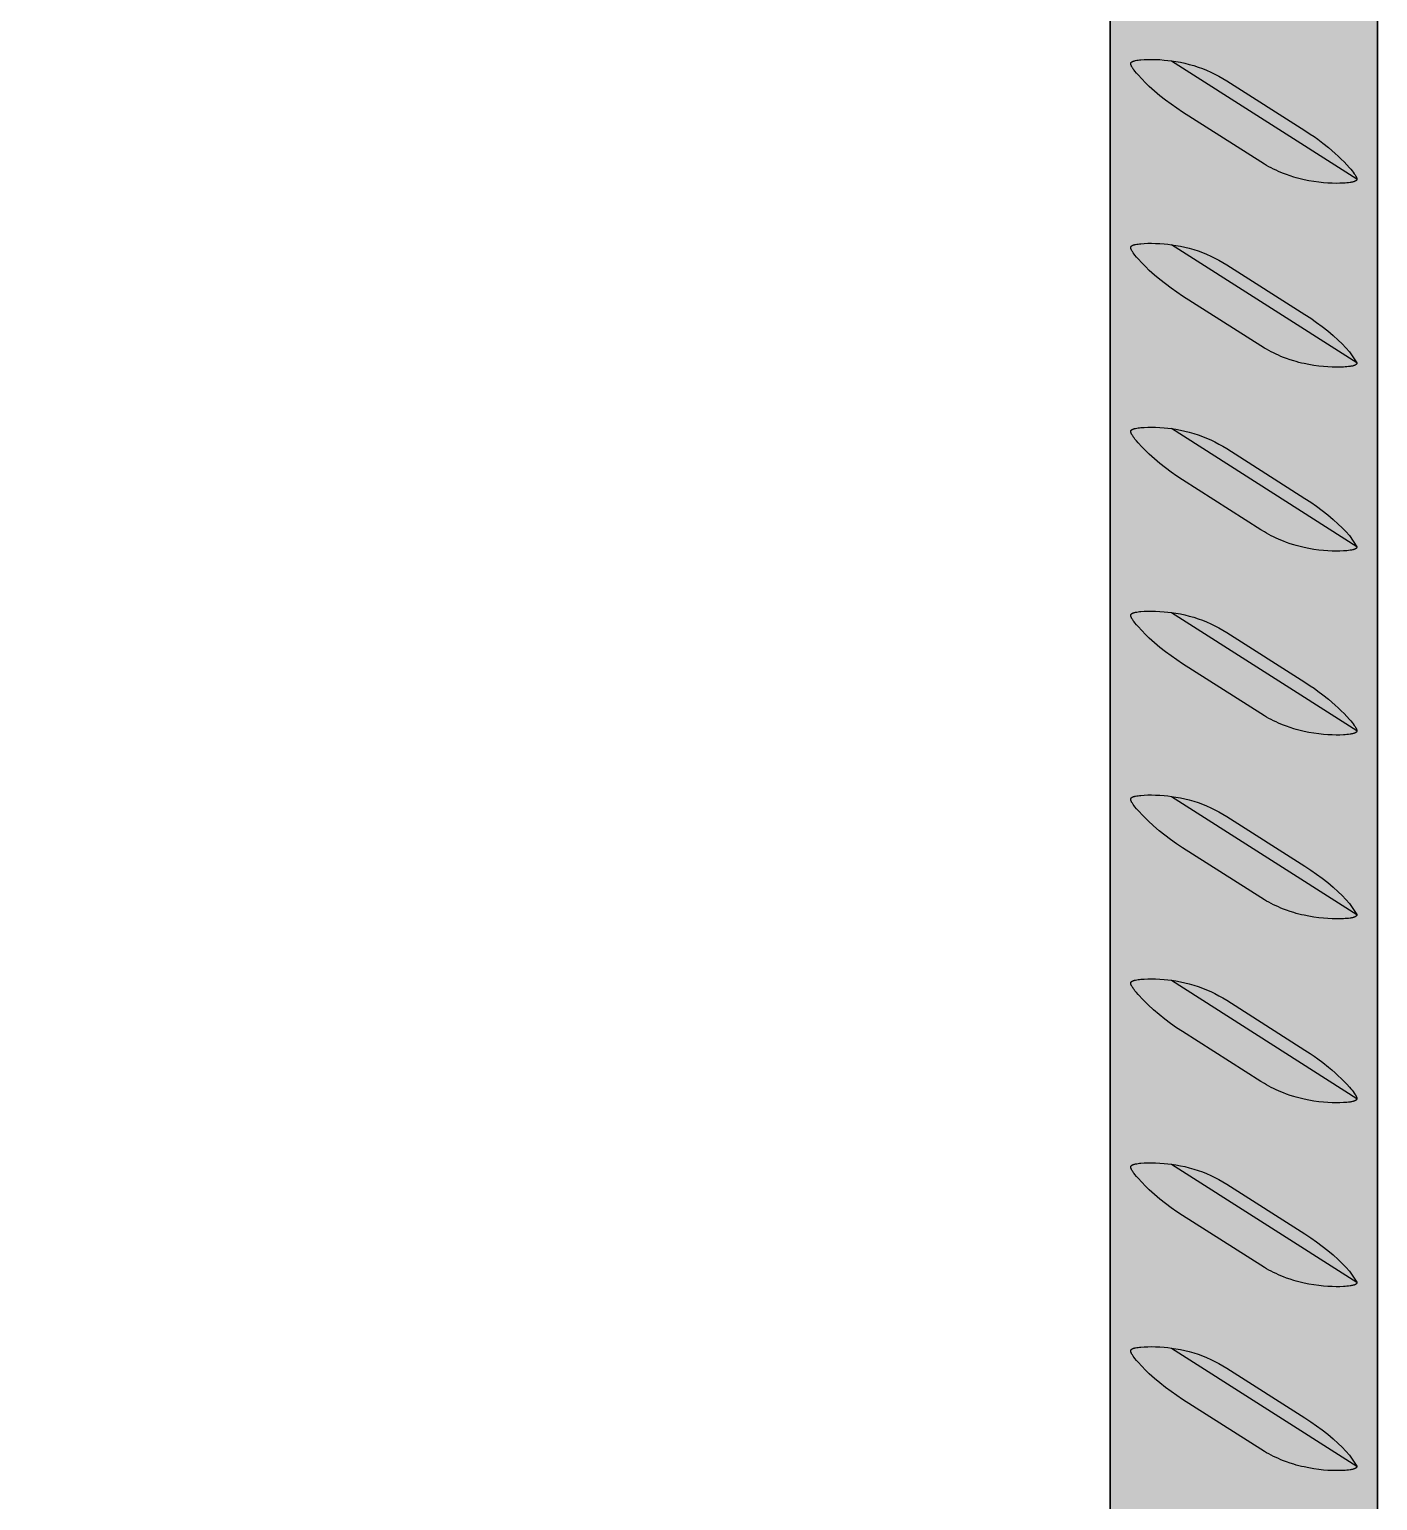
# Model space of a CAD drawing. Header units: millimetres. Extents: x -8 to 1608, y -703 to 404.
# Drawn here: x 1448.7 to 1529.3, y 93 to 181 of the extents above; entities that cross this region are included whole.
import ezdxf

# ---------------------------------------------------------------- set-up
doc = ezdxf.new("R2010")
doc.units = ezdxf.units.MM
doc.layers.add('Blocks', color=7, linetype='Continuous')
doc.layers.add('Blocks$Fill', color=7, linetype='Continuous', true_color=0xffffff)
doc.layers.add('Blocks$Inner', color=7, linetype='Continuous', lineweight=25, true_color=0x007f00)
doc.layers.add('Blocks$Outline', color=7, linetype='Continuous', lineweight=35, true_color=0xff3f3f)

# ---------------------------------------------------------------- blocks, each defined once
blk = doc.blocks.new('Rebar Coffee Table Side')
at = {"layer": 'Blocks$Fill'}
h = blk.add_hatch(color=256, dxfattribs=at)
h.paths.add_polyline_path([(94.85, 185.249), (95.1, 184.98), (108.803, 184.98), (550.85, 184.98), (550.85, 4), (550.851, 1.932), (550.855, 1.864), (550.861, 1.795), (550.869, 1.728), (550.879, 1.66), (550.892, 1.593), (550.907, 1.526), (550.924, 1.46), (550.944, 1.395), (550.966, 1.33), (550.99, 1.266), (551.016, 1.203), (551.044, 1.141), (551.074, 1.08), (551.107, 1.02), (551.141, 0.961), (551.178, 0.903), (551.216, 0.847), (551.257, 0.792), (551.299, 0.738), (551.343, 0.686), (551.389, 0.635), (551.436, 0.586), (551.485, 0.538), (551.536, 0.493), (551.588, 0.449), (551.642, 0.406), (551.697, 0.366), (551.753, 0.328), (551.811, 0.291), (551.87, 0.257), (551.93, 0.224), (551.991, 0.194), (552.053, 0.166), (552.116, 0.139), (552.18, 0.115), (552.245, 0.094), (552.311, 0.074), (552.377, 0.057), (552.443, 0.042), (552.51, 0.029), (552.578, 0.019), (552.646, 0.01), (552.714, 0.005), (552.782, 0.001), (552.85, 0), (564.919, 0.001), (564.987, 0.005), (565.055, 0.01), (565.123, 0.019), (565.19, 0.029), (565.257, 0.042), (565.324, 0.057), (565.39, 0.074), (565.455, 0.094), (565.52, 0.115), (565.584, 0.139), (565.647, 0.166), (565.709, 0.194), (565.77, 0.224), (565.83, 0.257), (565.889, 0.291), (565.947, 0.328), (566.004, 0.366), (566.059, 0.406), (566.112, 0.449), (566.165, 0.493), (566.215, 0.538), (566.264, 0.586), (566.312, 0.635), (566.358, 0.686), (566.402, 0.738), (566.444, 0.792), (566.484, 0.847), (566.523, 0.903), (566.559, 0.961), (566.594, 1.02), (566.626, 1.08), (566.656, 1.141), (566.685, 1.203), (566.711, 1.266), (566.735, 1.33), (566.757, 1.395), (566.776, 1.46), (566.793, 1.526), (566.808, 1.593), (566.821, 1.66), (566.832, 1.728), (566.84, 1.795), (566.846, 1.864), (566.849, 1.932), (566.85, 2), (566.85, 397), (559.345, 397), (550.851, 397), (550.85, 385.98), (429.135, 385.98), (428.886, 386), (546.85, 386), (547.85, 387), (547.85, 403), (546.85, 404), (98.85, 404), (97.85, 403), (97.85, 387), (98.85, 386), (216.815, 386), (216.565, 385.98), (95.1, 385.98), (94.851, 385.722), (94.85, 397), (91.783, 397), (87.794, 397), (86.355, 397), (78.85, 397), (78.85, 3), (78.851, 1.932), (78.855, 1.864), (78.861, 1.795), (78.869, 1.728), (78.879, 1.66), (78.892, 1.593), (78.907, 1.526), (78.924, 1.46), (78.944, 1.395), (78.966, 1.33), (78.99, 1.266), (79.016, 1.203), (79.044, 1.141), (79.074, 1.08), (79.107, 1.02), (79.141, 0.961), (79.178, 0.903), (79.216, 0.847), (79.257, 0.792), (79.299, 0.738), (79.343, 0.686), (79.389, 0.635), (79.436, 0.586), (79.485, 0.538), (79.536, 0.493), (79.588, 0.449), (79.642, 0.406), (79.697, 0.366), (79.753, 0.328), (79.811, 0.291), (79.87, 0.257), (79.93, 0.224), (79.991, 0.194), (80.053, 0.166), (80.116, 0.139), (80.18, 0.115), (80.245, 0.094), (80.311, 0.074), (80.377, 0.057), (80.443, 0.042), (80.51, 0.029), (80.578, 0.019), (80.646, 0.01), (80.714, 0.005), (80.782, 0.001), (80.85, 0), (92.919, 0.001), (92.987, 0.005), (93.055, 0.01), (93.123, 0.019), (93.19, 0.029), (93.257, 0.042), (93.324, 0.057), (93.39, 0.074), (93.455, 0.094), (93.52, 0.115), (93.584, 0.139), (93.647, 0.166), (93.709, 0.194), (93.77, 0.224), (93.83, 0.257), (93.889, 0.291), (93.947, 0.328), (94.004, 0.366), (94.059, 0.406), (94.112, 0.449), (94.165, 0.493), (94.215, 0.538), (94.264, 0.586), (94.312, 0.635), (94.358, 0.686), (94.402, 0.738), (94.444, 0.792), (94.484, 0.847), (94.523, 0.903), (94.559, 0.961), (94.594, 1.02), (94.626, 1.08), (94.656, 1.141), (94.685, 1.203), (94.711, 1.266), (94.735, 1.33), (94.757, 1.395), (94.776, 1.46), (94.793, 1.526), (94.808, 1.593), (94.821, 1.66), (94.832, 1.728), (94.84, 1.795), (94.846, 1.864), (94.849, 1.932), (94.85, 2)], flags=0)
h.paths.add_polyline_path([(322.147, 200.98), (95.1, 200.98), (94.851, 200.722), (94.85, 370.247), (95.1, 369.98), (108.803, 369.98), (550.85, 369.98), (550.85, 200.98), (404.73, 200.98), (323.635, 200.98)], flags=0)
at = {"layer": 'Blocks$Inner'}
for p, q in [((565.609, 161.094), (554.518, 168.159)), ((565.609, 150.094), (554.518, 157.159))]:
    blk.add_line(p, q, dxfattribs=at)
for points in [[(550.85, 184.98), (550.85, 4)], [(566.85, 4), (566.85, 397)], [(554.518, 179.159), (554.788, 179.119), (555.057, 179.07), (555.325, 179.012), (555.59, 178.946), (555.853, 178.87), (556.113, 178.786), (556.371, 178.693), (556.625, 178.592), (556.875, 178.482), (557.122, 178.364), (557.365, 178.238), (557.603, 178.103), (557.837, 177.961), (562.507, 174.986), (562.824, 174.779), (563.051, 174.623), (563.275, 174.463), (563.581, 174.233), (563.916, 173.966), (564.119, 173.794), (564.313, 173.624), (564.503, 173.451), (564.677, 173.284), (564.847, 173.114), (565.013, 172.939), (565.175, 172.76), (565.249, 172.674), (565.321, 172.587), (565.391, 172.497), (565.459, 172.406), (565.493, 172.357), (565.509, 172.333), (565.524, 172.309), (565.537, 172.288), (565.549, 172.267), (565.56, 172.245), (565.571, 172.223), (565.579, 172.206), (565.583, 172.197), (565.587, 172.188), (565.59, 172.18), (565.594, 172.171), (565.597, 172.162), (565.599, 172.152), (565.601, 172.145), (565.603, 172.138), (565.605, 172.131), (565.606, 172.123), (565.608, 172.116), (565.608, 172.112), (565.609, 172.109), (565.609, 172.105), (565.609, 172.101), (565.609, 172.098), (565.609, 172.094), (565.61, 172.09), (565.609, 172.086), (565.609, 172.082), (565.609, 172.078), (565.609, 172.074), (565.608, 172.07), (565.608, 172.067), (565.607, 172.063), (565.606, 172.059), (565.605, 172.056), (565.604, 172.052), (565.603, 172.048), (565.602, 172.045), (565.601, 172.041), (565.599, 172.038), (565.598, 172.035), (565.597, 172.033), (565.596, 172.031), (565.594, 172.028), (565.592, 172.024), (565.59, 172.021), (565.588, 172.018), (565.586, 172.015), (565.583, 172.012), (565.581, 172.009), (565.578, 172.006), (565.576, 172.003), (565.573, 172), (565.57, 171.997), (565.567, 171.995), (565.565, 171.992), (565.562, 171.99), (565.559, 171.987), (565.555, 171.984), (565.551, 171.981), (565.547, 171.978), (565.543, 171.975), (565.538, 171.972), (565.534, 171.97), (565.53, 171.967), (565.526, 171.965), (565.517, 171.96), (565.508, 171.955), (565.499, 171.951), (565.49, 171.947), (565.477, 171.942), (565.464, 171.937), (565.451, 171.932), (565.438, 171.928), (565.412, 171.92), (565.385, 171.913), (565.342, 171.902), (565.297, 171.893), (565.252, 171.885), (565.207, 171.878), (565.113, 171.865), (565.018, 171.855), (564.915, 171.846), (564.81, 171.84), (564.592, 171.831), (564.365, 171.829), (564.129, 171.834), (563.875, 171.846), (563.61, 171.866), (563.328, 171.896), (563.047, 171.935), (562.748, 171.986), (562.451, 172.047), (562.296, 172.083), (562.142, 172.122), (561.989, 172.164), (561.836, 172.209), (561.623, 172.276), (561.412, 172.35), (561.222, 172.421), (561.072, 172.482), (560.924, 172.545), (560.776, 172.612), (560.63, 172.682), (560.49, 172.752), (560.352, 172.825), (560.215, 172.901), (560.08, 172.98), (559.864, 173.113), (555.193, 176.088), (554.841, 176.318), (554.497, 176.558), (554.16, 176.81), (553.831, 177.071), (553.51, 177.342), (553.198, 177.624), (552.966, 177.846), (552.742, 178.076), (552.525, 178.314), (552.432, 178.422), (552.342, 178.533), (552.291, 178.6), (552.242, 178.668), (552.204, 178.722), (552.187, 178.749), (552.169, 178.777), (552.156, 178.8), (552.143, 178.823), (552.131, 178.847), (552.125, 178.859), (552.12, 178.871), (552.116, 178.88), (552.112, 178.889), (552.109, 178.898), (552.105, 178.908), (552.102, 178.917), (552.1, 178.926), (552.097, 178.936), (552.096, 178.941), (552.095, 178.946), (552.094, 178.953), (552.093, 178.96), (552.092, 178.964), (552.092, 178.968), (552.091, 178.972), (552.091, 178.975), (552.091, 178.979), (552.091, 178.983), (552.091, 178.987), (552.091, 178.99), (552.091, 178.994), (552.092, 178.998), (552.092, 179.002), (552.092, 179.005), (552.093, 179.009), (552.094, 179.012), (552.094, 179.015), (552.095, 179.018), (552.096, 179.021), (552.097, 179.025), (552.098, 179.028), (552.099, 179.031), (552.101, 179.034), (552.102, 179.037), (552.103, 179.04), (552.105, 179.043), (552.106, 179.046), (552.108, 179.049), (552.11, 179.052), (552.111, 179.054), (552.113, 179.057), (552.116, 179.06), (552.118, 179.063), (552.12, 179.066), (552.123, 179.069), (552.125, 179.072), (552.128, 179.074), (552.13, 179.077), (552.133, 179.08), (552.136, 179.082), (552.139, 179.084), (552.142, 179.087), (552.145, 179.089), (552.148, 179.091), (552.154, 179.096), (552.157, 179.099), (552.161, 179.101), (552.165, 179.104), (552.169, 179.106), (552.178, 179.111), (552.186, 179.115), (552.194, 179.119), (552.203, 179.123), (552.211, 179.127), (552.22, 179.131), (552.232, 179.135), (552.243, 179.14), (552.255, 179.144), (552.267, 179.148), (552.291, 179.155), (552.315, 179.161), (552.342, 179.168), (552.37, 179.174), (552.448, 179.189), (552.526, 179.201), (552.604, 179.211), (552.682, 179.219), (552.891, 179.235), (553.108, 179.243), (553.335, 179.245), (553.571, 179.24), (553.831, 179.228), (554.091, 179.208), (554.304, 179.186), (554.518, 179.159), (565.609, 172.094)], [(554.518, 146.159), (554.788, 146.119), (555.057, 146.07), (555.325, 146.012), (555.59, 145.946), (555.853, 145.87), (556.113, 145.786), (556.371, 145.693), (556.625, 145.592), (556.875, 145.482), (557.122, 145.364), (557.365, 145.238), (557.603, 145.103), (557.837, 144.961), (562.507, 141.986), (562.824, 141.779), (563.051, 141.623), (563.275, 141.463), (563.581, 141.233), (563.916, 140.966), (564.119, 140.794), (564.313, 140.624), (564.503, 140.451), (564.677, 140.284), (564.847, 140.114), (565.013, 139.939), (565.175, 139.76), (565.249, 139.674), (565.321, 139.587), (565.391, 139.497), (565.459, 139.406), (565.493, 139.357), (565.509, 139.333), (565.524, 139.309), (565.537, 139.288), (565.549, 139.267), (565.56, 139.245), (565.571, 139.223), (565.579, 139.206), (565.583, 139.197), (565.587, 139.188), (565.59, 139.18), (565.594, 139.171), (565.597, 139.162), (565.599, 139.152), (565.601, 139.145), (565.603, 139.138), (565.605, 139.131), (565.606, 139.123), (565.608, 139.116), (565.608, 139.112), (565.609, 139.109), (565.609, 139.105), (565.609, 139.101), (565.609, 139.098), (565.609, 139.094), (565.61, 139.09), (565.609, 139.086), (565.609, 139.082), (565.609, 139.078), (565.609, 139.074), (565.608, 139.07), (565.608, 139.067), (565.607, 139.063), (565.606, 139.059), (565.605, 139.056), (565.604, 139.052), (565.603, 139.048), (565.602, 139.045), (565.601, 139.041), (565.599, 139.038), (565.598, 139.035), (565.597, 139.033), (565.596, 139.031), (565.594, 139.028), (565.592, 139.024), (565.59, 139.021), (565.588, 139.018), (565.586, 139.015), (565.583, 139.012), (565.581, 139.009), (565.578, 139.006), (565.576, 139.003), (565.573, 139), (565.57, 138.997), (565.567, 138.995), (565.565, 138.992), (565.562, 138.99), (565.559, 138.987), (565.555, 138.984), (565.551, 138.981), (565.547, 138.978), (565.543, 138.975), (565.538, 138.972), (565.534, 138.97), (565.53, 138.967), (565.526, 138.965), (565.517, 138.96), (565.508, 138.955), (565.499, 138.951), (565.49, 138.947), (565.477, 138.942), (565.464, 138.937), (565.451, 138.932), (565.438, 138.928), (565.412, 138.92), (565.385, 138.913), (565.342, 138.902), (565.297, 138.893), (565.252, 138.885), (565.207, 138.878), (565.113, 138.865), (565.018, 138.855), (564.915, 138.846), (564.81, 138.84), (564.592, 138.831), (564.365, 138.829), (564.129, 138.834), (563.875, 138.846), (563.61, 138.866), (563.328, 138.896), (563.047, 138.935), (562.748, 138.986), (562.451, 139.047), (562.296, 139.083), (562.142, 139.122), (561.989, 139.164), (561.836, 139.209), (561.623, 139.276), (561.412, 139.35), (561.222, 139.421), (561.072, 139.482), (560.924, 139.545), (560.776, 139.612), (560.63, 139.682), (560.49, 139.752), (560.352, 139.825), (560.215, 139.901), (560.08, 139.98), (559.864, 140.113), (555.193, 143.088), (554.841, 143.318), (554.497, 143.558), (554.16, 143.81), (553.831, 144.071), (553.51, 144.342), (553.198, 144.624), (552.966, 144.846), (552.742, 145.076), (552.525, 145.314), (552.432, 145.422), (552.342, 145.533), (552.291, 145.6), (552.242, 145.668), (552.204, 145.722), (552.187, 145.749), (552.169, 145.777), (552.156, 145.8), (552.143, 145.823), (552.131, 145.847), (552.125, 145.859), (552.12, 145.871), (552.116, 145.88), (552.112, 145.889), (552.109, 145.898), (552.105, 145.908), (552.102, 145.917), (552.1, 145.926), (552.097, 145.936), (552.096, 145.941), (552.095, 145.946), (552.094, 145.953), (552.093, 145.96), (552.092, 145.964), (552.092, 145.968), (552.091, 145.972), (552.091, 145.975), (552.091, 145.979), (552.091, 145.983), (552.091, 145.987), (552.091, 145.99), (552.091, 145.994), (552.092, 145.998), (552.092, 146.002), (552.092, 146.005), (552.093, 146.009), (552.094, 146.012), (552.094, 146.015), (552.095, 146.018), (552.096, 146.021), (552.097, 146.025), (552.098, 146.028), (552.099, 146.031), (552.101, 146.034), (552.102, 146.037), (552.103, 146.04), (552.105, 146.043), (552.106, 146.046), (552.108, 146.049), (552.11, 146.052), (552.111, 146.054), (552.113, 146.057), (552.116, 146.06), (552.118, 146.063), (552.12, 146.066), (552.123, 146.069), (552.125, 146.072), (552.128, 146.074), (552.13, 146.077), (552.133, 146.08), (552.136, 146.082), (552.139, 146.084), (552.142, 146.087), (552.145, 146.089), (552.148, 146.091), (552.154, 146.096), (552.157, 146.099), (552.161, 146.101), (552.165, 146.104), (552.169, 146.106), (552.178, 146.111), (552.186, 146.115), (552.194, 146.119), (552.203, 146.123), (552.211, 146.127), (552.22, 146.131), (552.232, 146.135), (552.243, 146.14), (552.255, 146.144), (552.267, 146.148), (552.291, 146.155), (552.315, 146.161), (552.342, 146.168), (552.37, 146.174), (552.448, 146.189), (552.526, 146.201), (552.604, 146.211), (552.682, 146.219), (552.891, 146.235), (553.108, 146.243), (553.335, 146.245), (553.571, 146.24), (553.831, 146.228), (554.091, 146.208), (554.304, 146.186), (554.518, 146.159), (565.609, 139.094)], [(554.518, 135.159), (554.788, 135.119), (555.057, 135.07), (555.325, 135.012), (555.59, 134.946), (555.853, 134.87), (556.113, 134.786), (556.371, 134.693), (556.625, 134.592), (556.875, 134.482), (557.122, 134.364), (557.365, 134.238), (557.603, 134.103), (557.837, 133.961), (562.507, 130.986), (562.859, 130.756), (563.204, 130.516), (563.541, 130.264), (563.87, 130.003), (564.19, 129.732), (564.503, 129.451), (564.734, 129.228), (564.959, 128.998), (565.175, 128.76), (565.609, 128.094), (565.61, 128.09), (565.609, 128.086), (565.609, 128.082), (565.609, 128.078), (565.609, 128.074), (565.608, 128.07), (565.608, 128.067), (565.607, 128.063), (565.606, 128.059), (565.605, 128.056), (565.604, 128.052), (565.603, 128.048), (565.602, 128.045), (565.601, 128.041), (565.599, 128.038), (565.598, 128.035), (565.597, 128.033), (565.596, 128.031), (565.594, 128.028), (565.592, 128.024), (565.59, 128.021), (565.588, 128.018), (565.586, 128.015), (565.583, 128.012), (565.581, 128.009), (565.578, 128.006), (565.576, 128.003), (565.573, 128), (565.57, 127.997), (565.567, 127.995), (565.565, 127.992), (565.562, 127.99), (565.559, 127.987), (565.555, 127.984), (565.551, 127.981), (565.547, 127.978), (565.543, 127.975), (565.538, 127.972), (565.534, 127.97), (565.53, 127.967), (565.526, 127.965), (565.517, 127.96), (565.508, 127.955), (565.499, 127.951), (565.49, 127.947), (565.477, 127.942), (565.464, 127.937), (565.451, 127.932), (565.438, 127.928), (565.412, 127.92), (565.385, 127.913), (565.342, 127.902), (565.297, 127.893), (565.252, 127.885), (565.207, 127.878), (565.113, 127.865), (565.018, 127.855), (564.915, 127.846), (564.81, 127.84), (564.592, 127.831), (564.365, 127.829), (564.129, 127.834), (563.875, 127.846), (563.61, 127.866), (563.328, 127.896), (563.047, 127.935), (562.748, 127.986), (562.451, 128.047), (562.296, 128.083), (562.142, 128.122), (561.989, 128.164), (561.836, 128.209), (561.623, 128.276), (561.412, 128.35), (561.222, 128.421), (561.072, 128.482), (560.924, 128.545), (560.776, 128.612), (560.63, 128.682), (560.49, 128.752), (560.352, 128.825), (560.215, 128.901), (560.08, 128.98), (559.864, 129.113), (555.193, 132.088), (554.828, 132.325), (554.471, 132.575), (554.122, 132.836), (553.783, 133.109), (553.453, 133.394), (553.133, 133.69), (552.824, 133.997), (552.525, 134.314), (552.432, 134.422), (552.342, 134.533), (552.291, 134.6), (552.242, 134.668), (552.204, 134.722), (552.187, 134.749), (552.169, 134.777), (552.156, 134.8), (552.143, 134.823), (552.131, 134.847), (552.125, 134.859), (552.12, 134.871), (552.116, 134.88), (552.112, 134.889), (552.109, 134.898), (552.105, 134.908), (552.102, 134.917), (552.1, 134.926), (552.097, 134.936), (552.096, 134.941), (552.095, 134.946), (552.094, 134.953), (552.093, 134.96), (552.092, 134.964), (552.092, 134.968), (552.091, 134.972), (552.091, 134.975), (552.091, 134.979), (552.091, 134.983), (552.091, 134.987), (552.091, 134.99), (552.091, 134.994), (552.092, 134.998), (552.092, 135.002), (552.092, 135.005), (552.093, 135.009), (552.094, 135.012), (552.094, 135.015), (552.095, 135.018), (552.096, 135.021), (552.097, 135.025), (552.098, 135.028), (552.099, 135.031), (552.101, 135.034), (552.102, 135.037), (552.103, 135.04), (552.105, 135.043), (552.106, 135.046), (552.108, 135.049), (552.11, 135.052), (552.111, 135.054), (552.113, 135.057), (552.116, 135.06), (552.118, 135.063), (552.12, 135.066), (552.123, 135.069), (552.125, 135.072), (552.128, 135.074), (552.13, 135.077), (552.133, 135.08), (552.136, 135.082), (552.139, 135.084), (552.142, 135.087), (552.145, 135.089), (552.148, 135.091), (552.154, 135.096), (552.157, 135.099), (552.161, 135.101), (552.165, 135.104), (552.169, 135.106), (552.178, 135.111), (552.186, 135.115), (552.194, 135.119), (552.203, 135.123), (552.211, 135.127), (552.22, 135.131), (552.232, 135.135), (552.243, 135.14), (552.255, 135.144), (552.267, 135.148), (552.291, 135.155), (552.315, 135.161), (552.342, 135.168), (552.37, 135.174), (552.448, 135.189), (552.526, 135.201), (552.604, 135.211), (552.682, 135.219), (552.891, 135.235), (553.108, 135.243), (553.335, 135.245), (553.571, 135.24), (553.831, 135.228), (554.091, 135.208), (554.304, 135.186), (554.518, 135.159), (565.609, 128.094)], [(554.518, 124.159), (554.788, 124.119), (555.057, 124.07), (555.325, 124.012), (555.59, 123.946), (555.853, 123.87), (556.113, 123.786), (556.371, 123.693), (556.625, 123.592), (556.875, 123.482), (557.122, 123.364), (557.365, 123.238), (557.603, 123.103), (557.837, 122.961), (562.507, 119.986), (562.824, 119.779), (563.051, 119.623), (563.275, 119.463), (563.581, 119.233), (563.916, 118.966), (564.119, 118.794), (564.313, 118.624), (564.503, 118.451), (564.677, 118.284), (564.847, 118.114), (565.013, 117.939), (565.175, 117.76), (565.249, 117.674), (565.321, 117.587), (565.391, 117.497), (565.459, 117.406), (565.493, 117.357), (565.509, 117.333), (565.524, 117.309), (565.537, 117.288), (565.549, 117.267), (565.56, 117.245), (565.571, 117.223), (565.579, 117.206), (565.583, 117.197), (565.587, 117.188), (565.59, 117.18), (565.594, 117.171), (565.597, 117.162), (565.599, 117.152), (565.601, 117.145), (565.603, 117.138), (565.605, 117.131), (565.606, 117.123), (565.608, 117.116), (565.608, 117.112), (565.609, 117.109), (565.609, 117.105), (565.609, 117.101), (565.609, 117.098), (565.609, 117.094), (565.61, 117.09), (565.609, 117.086), (565.609, 117.082), (565.609, 117.078), (565.609, 117.074), (565.608, 117.07), (565.608, 117.067), (565.607, 117.063), (565.606, 117.059), (565.605, 117.056), (565.604, 117.052), (565.603, 117.048), (565.602, 117.045), (565.601, 117.041), (565.599, 117.038), (565.598, 117.035), (565.597, 117.033), (565.596, 117.031), (565.594, 117.028), (565.592, 117.024), (565.59, 117.021), (565.588, 117.018), (565.586, 117.015), (565.583, 117.012), (565.581, 117.009), (565.578, 117.006), (565.576, 117.003), (565.573, 117), (565.57, 116.997), (565.567, 116.995), (565.565, 116.992), (565.562, 116.99), (565.559, 116.987), (565.555, 116.984), (565.551, 116.981), (565.547, 116.978), (565.543, 116.975), (565.538, 116.972), (565.534, 116.97), (565.53, 116.967), (565.526, 116.965), (565.517, 116.96), (565.508, 116.955), (565.499, 116.951), (565.49, 116.947), (565.477, 116.942), (565.464, 116.937), (565.451, 116.932), (565.438, 116.928), (565.412, 116.92), (565.385, 116.913), (565.342, 116.902), (565.297, 116.893), (565.252, 116.885), (565.207, 116.878), (565.113, 116.865), (565.018, 116.855), (564.915, 116.846), (564.81, 116.84), (564.592, 116.831), (564.365, 116.829), (564.129, 116.834), (563.875, 116.846), (563.61, 116.866), (563.328, 116.896), (563.047, 116.935), (562.748, 116.986), (562.451, 117.047), (562.296, 117.083), (562.142, 117.122), (561.989, 117.164), (561.836, 117.209), (561.623, 117.276), (561.412, 117.35), (561.222, 117.421), (561.072, 117.482), (560.924, 117.545), (560.776, 117.612), (560.63, 117.682), (560.49, 117.752), (560.352, 117.825), (560.215, 117.901), (560.08, 117.98), (559.864, 118.113), (555.193, 121.088), (554.828, 121.325), (554.471, 121.575), (554.122, 121.836), (553.783, 122.109), (553.453, 122.394), (553.133, 122.69), (552.824, 122.997), (552.525, 123.314), (552.432, 123.422), (552.342, 123.533), (552.291, 123.6), (552.242, 123.668), (552.204, 123.722), (552.187, 123.749), (552.169, 123.777), (552.156, 123.8), (552.143, 123.823), (552.131, 123.847), (552.125, 123.859), (552.12, 123.871), (552.116, 123.88), (552.112, 123.889), (552.109, 123.898), (552.105, 123.908), (552.102, 123.917), (552.1, 123.926), (552.097, 123.936), (552.096, 123.941), (552.095, 123.946), (552.094, 123.953), (552.093, 123.96), (552.092, 123.964), (552.092, 123.968), (552.091, 123.972), (552.091, 123.975), (552.091, 123.979), (552.091, 123.983), (552.091, 123.987), (552.091, 123.99), (552.091, 123.994), (552.092, 123.998), (552.092, 124.002), (552.092, 124.005), (552.093, 124.009), (552.094, 124.012), (552.094, 124.015), (552.095, 124.018), (552.096, 124.021), (552.097, 124.025), (552.098, 124.028), (552.099, 124.031), (552.101, 124.034), (552.102, 124.037), (552.103, 124.04), (552.105, 124.043), (552.106, 124.046), (552.108, 124.049), (552.11, 124.052), (552.111, 124.054), (552.113, 124.057), (552.116, 124.06), (552.118, 124.063), (552.12, 124.066), (552.123, 124.069), (552.125, 124.072), (552.128, 124.074), (552.13, 124.077), (552.133, 124.08), (552.136, 124.082), (552.139, 124.084), (552.142, 124.087), (552.145, 124.089), (552.148, 124.091), (552.154, 124.096), (552.157, 124.099), (552.161, 124.101), (552.165, 124.104), (552.169, 124.106), (552.178, 124.111), (552.186, 124.115), (552.194, 124.119), (552.203, 124.123), (552.211, 124.127), (552.22, 124.131), (552.232, 124.135), (552.243, 124.14), (552.255, 124.144), (552.267, 124.148), (552.291, 124.155), (552.315, 124.161), (552.342, 124.168), (552.37, 124.174), (552.448, 124.189), (552.526, 124.201), (552.604, 124.211), (552.682, 124.219), (552.891, 124.235), (553.108, 124.243), (553.335, 124.245), (553.571, 124.24), (553.831, 124.228), (554.091, 124.208), (554.304, 124.186), (554.518, 124.159), (565.609, 117.094)], [(554.518, 113.159), (554.788, 113.119), (555.057, 113.07), (555.325, 113.012), (555.59, 112.946), (555.853, 112.87), (556.113, 112.786), (556.371, 112.693), (556.625, 112.592), (556.875, 112.482), (557.122, 112.364), (557.365, 112.238), (557.603, 112.103), (557.837, 111.961), (562.507, 108.986), (562.859, 108.756), (563.204, 108.516), (563.541, 108.264), (563.87, 108.003), (564.19, 107.732), (564.503, 107.451), (564.734, 107.228), (564.959, 106.998), (565.175, 106.76), (565.609, 106.094), (565.61, 106.09), (565.609, 106.086), (565.609, 106.082), (565.609, 106.078), (565.609, 106.074), (565.608, 106.07), (565.608, 106.067), (565.607, 106.063), (565.606, 106.059), (565.605, 106.056), (565.604, 106.052), (565.603, 106.048), (565.602, 106.045), (565.601, 106.041), (565.599, 106.038), (565.598, 106.035), (565.597, 106.033), (565.596, 106.031), (565.594, 106.028), (565.592, 106.024), (565.59, 106.021), (565.588, 106.018), (565.586, 106.015), (565.583, 106.012), (565.581, 106.009), (565.578, 106.006), (565.576, 106.003), (565.573, 106), (565.57, 105.997), (565.567, 105.995), (565.565, 105.992), (565.562, 105.99), (565.559, 105.987), (565.555, 105.984), (565.551, 105.981), (565.547, 105.978), (565.543, 105.975), (565.538, 105.972), (565.534, 105.97), (565.53, 105.967), (565.526, 105.965), (565.517, 105.96), (565.508, 105.955), (565.499, 105.951), (565.49, 105.947), (565.477, 105.942), (565.464, 105.937), (565.451, 105.932), (565.438, 105.928), (565.412, 105.92), (565.385, 105.913), (565.342, 105.902), (565.297, 105.893), (565.252, 105.885), (565.207, 105.878), (565.113, 105.865), (565.018, 105.855), (564.915, 105.846), (564.81, 105.84), (564.592, 105.831), (564.365, 105.829), (564.129, 105.834), (563.875, 105.846), (563.61, 105.866), (563.328, 105.896), (563.047, 105.935), (562.748, 105.986), (562.451, 106.047), (562.296, 106.083), (562.142, 106.122), (561.989, 106.164), (561.836, 106.209), (561.623, 106.276), (561.412, 106.35), (561.222, 106.421), (561.072, 106.482), (560.924, 106.545), (560.776, 106.612), (560.63, 106.682), (560.49, 106.752), (560.352, 106.825), (560.215, 106.901), (560.08, 106.98), (559.864, 107.113), (555.193, 110.088), (554.841, 110.318), (554.497, 110.558), (554.16, 110.81), (553.831, 111.071), (553.51, 111.342), (553.198, 111.624), (552.966, 111.846), (552.742, 112.076), (552.525, 112.314), (552.432, 112.422), (552.342, 112.533), (552.291, 112.6), (552.242, 112.668), (552.204, 112.722), (552.187, 112.749), (552.169, 112.777), (552.156, 112.8), (552.143, 112.823), (552.131, 112.847), (552.125, 112.859), (552.12, 112.871), (552.116, 112.88), (552.112, 112.889), (552.109, 112.898), (552.105, 112.908), (552.102, 112.917), (552.1, 112.926), (552.097, 112.936), (552.096, 112.941), (552.095, 112.946), (552.094, 112.953), (552.093, 112.96), (552.092, 112.964), (552.092, 112.968), (552.091, 112.972), (552.091, 112.975), (552.091, 112.979), (552.091, 112.983), (552.091, 112.987), (552.091, 112.99), (552.091, 112.994), (552.092, 112.998), (552.092, 113.002), (552.092, 113.005), (552.093, 113.009), (552.094, 113.012), (552.094, 113.015), (552.095, 113.018), (552.096, 113.021), (552.097, 113.025), (552.098, 113.028), (552.099, 113.031), (552.101, 113.034), (552.102, 113.037), (552.103, 113.04), (552.105, 113.043), (552.106, 113.046), (552.108, 113.049), (552.11, 113.052), (552.111, 113.054), (552.113, 113.057), (552.116, 113.06), (552.118, 113.063), (552.12, 113.066), (552.123, 113.069), (552.125, 113.072), (552.128, 113.074), (552.13, 113.077), (552.133, 113.08), (552.136, 113.082), (552.139, 113.084), (552.142, 113.087), (552.145, 113.089), (552.148, 113.091), (552.154, 113.096), (552.157, 113.099), (552.161, 113.101), (552.165, 113.104), (552.169, 113.106), (552.178, 113.111), (552.186, 113.115), (552.194, 113.119), (552.203, 113.123), (552.211, 113.127), (552.22, 113.131), (552.232, 113.135), (552.243, 113.14), (552.255, 113.144), (552.267, 113.148), (552.291, 113.155), (552.315, 113.161), (552.342, 113.168), (552.37, 113.174), (552.448, 113.189), (552.526, 113.201), (552.604, 113.211), (552.682, 113.219), (552.891, 113.235), (553.108, 113.243), (553.335, 113.245), (553.571, 113.24), (553.831, 113.228), (554.091, 113.208), (554.304, 113.186), (554.518, 113.159), (565.609, 106.094)], [(554.518, 102.159), (554.788, 102.119), (555.057, 102.07), (555.325, 102.012), (555.59, 101.946), (555.853, 101.87), (556.113, 101.786), (556.371, 101.693), (556.625, 101.592), (556.875, 101.482), (557.122, 101.364), (557.365, 101.238), (557.603, 101.103), (557.837, 100.961), (562.507, 97.986), (562.859, 97.756), (563.204, 97.516), (563.541, 97.264), (563.87, 97.003), (564.19, 96.732), (564.503, 96.451), (564.734, 96.228), (564.959, 95.998), (565.175, 95.76), (565.609, 95.094), (565.61, 95.09), (565.609, 95.086), (565.609, 95.082), (565.609, 95.078), (565.609, 95.074), (565.608, 95.07), (565.608, 95.067), (565.607, 95.063), (565.606, 95.059), (565.605, 95.056), (565.604, 95.052), (565.603, 95.048), (565.602, 95.045), (565.601, 95.041), (565.599, 95.038), (565.598, 95.035), (565.597, 95.033), (565.596, 95.031), (565.594, 95.028), (565.592, 95.024), (565.59, 95.021), (565.588, 95.018), (565.586, 95.015), (565.583, 95.012), (565.581, 95.009), (565.578, 95.006), (565.576, 95.003), (565.573, 95), (565.57, 94.997), (565.567, 94.995), (565.565, 94.992), (565.562, 94.99), (565.559, 94.987), (565.555, 94.984), (565.551, 94.981), (565.547, 94.978), (565.543, 94.975), (565.538, 94.972), (565.534, 94.97), (565.53, 94.967), (565.526, 94.965), (565.517, 94.96), (565.508, 94.955), (565.499, 94.951), (565.49, 94.947), (565.477, 94.942), (565.464, 94.937), (565.451, 94.932), (565.438, 94.928), (565.412, 94.92), (565.385, 94.913), (565.342, 94.902), (565.297, 94.893), (565.252, 94.885), (565.207, 94.878), (565.113, 94.865), (565.018, 94.855), (564.915, 94.846), (564.81, 94.84), (564.592, 94.831), (564.365, 94.829), (564.129, 94.834), (563.875, 94.846), (563.61, 94.866), (563.328, 94.896), (563.047, 94.935), (562.748, 94.986), (562.451, 95.047), (562.296, 95.083), (562.142, 95.122), (561.989, 95.164), (561.836, 95.209), (561.623, 95.276), (561.412, 95.35), (561.222, 95.421), (561.072, 95.482), (560.924, 95.545), (560.776, 95.612), (560.63, 95.682), (560.49, 95.752), (560.352, 95.825), (560.215, 95.901), (560.08, 95.98), (559.864, 96.113), (555.193, 99.088), (554.841, 99.318), (554.497, 99.558), (554.16, 99.81), (553.831, 100.071), (553.51, 100.342), (553.198, 100.624), (552.966, 100.846), (552.742, 101.076), (552.525, 101.314), (552.432, 101.422), (552.342, 101.533), (552.291, 101.6), (552.242, 101.668), (552.204, 101.722), (552.187, 101.749), (552.169, 101.777), (552.156, 101.8), (552.143, 101.823), (552.131, 101.847), (552.125, 101.859), (552.12, 101.871), (552.116, 101.88), (552.112, 101.889), (552.109, 101.898), (552.105, 101.908), (552.102, 101.917), (552.1, 101.926), (552.097, 101.936), (552.096, 101.941), (552.095, 101.946), (552.094, 101.953), (552.093, 101.96), (552.092, 101.964), (552.092, 101.968), (552.091, 101.972), (552.091, 101.975), (552.091, 101.979), (552.091, 101.983), (552.091, 101.987), (552.091, 101.99), (552.091, 101.994), (552.092, 101.998), (552.092, 102.002), (552.092, 102.005), (552.093, 102.009), (552.094, 102.012), (552.094, 102.015), (552.095, 102.018), (552.096, 102.021), (552.097, 102.025), (552.098, 102.028), (552.099, 102.031), (552.101, 102.034), (552.102, 102.037), (552.103, 102.04), (552.105, 102.043), (552.106, 102.046), (552.108, 102.049), (552.11, 102.052), (552.111, 102.054), (552.113, 102.057), (552.116, 102.06), (552.118, 102.063), (552.12, 102.066), (552.123, 102.069), (552.125, 102.072), (552.128, 102.074), (552.13, 102.077), (552.133, 102.08), (552.136, 102.082), (552.139, 102.084), (552.142, 102.087), (552.145, 102.089), (552.148, 102.091), (552.154, 102.096), (552.157, 102.099), (552.161, 102.101), (552.165, 102.104), (552.169, 102.106), (552.178, 102.111), (552.186, 102.115), (552.194, 102.119), (552.203, 102.123), (552.211, 102.127), (552.22, 102.131), (552.232, 102.135), (552.243, 102.14), (552.255, 102.144), (552.267, 102.148), (552.291, 102.155), (552.315, 102.161), (552.342, 102.168), (552.37, 102.174), (552.448, 102.189), (552.526, 102.201), (552.604, 102.211), (552.682, 102.219), (552.891, 102.235), (553.108, 102.243), (553.335, 102.245), (553.571, 102.24), (553.831, 102.228), (554.091, 102.208), (554.304, 102.186), (554.518, 102.159), (565.609, 95.094)]]:
    blk.add_lwpolyline(points, dxfattribs=at)
for points in [[(554.788, 168.119), (555.057, 168.07), (555.325, 168.012), (555.59, 167.946), (555.853, 167.87), (556.113, 167.786), (556.371, 167.693), (556.625, 167.592), (556.875, 167.482), (557.122, 167.364), (557.365, 167.238), (557.603, 167.103), (557.837, 166.961), (562.507, 163.986), (562.859, 163.756), (563.204, 163.516), (563.541, 163.264), (563.87, 163.003), (564.19, 162.732), (564.503, 162.451), (564.734, 162.228), (564.959, 161.998), (565.175, 161.76), (565.609, 161.094), (565.61, 161.09), (565.609, 161.086), (565.609, 161.082), (565.609, 161.078), (565.609, 161.074), (565.608, 161.07), (565.608, 161.067), (565.607, 161.063), (565.606, 161.059), (565.605, 161.056), (565.604, 161.052), (565.603, 161.048), (565.602, 161.045), (565.601, 161.041), (565.599, 161.038), (565.598, 161.035), (565.597, 161.033), (565.596, 161.031), (565.594, 161.028), (565.592, 161.024), (565.59, 161.021), (565.588, 161.018), (565.586, 161.015), (565.583, 161.012), (565.581, 161.009), (565.578, 161.006), (565.576, 161.003), (565.573, 161), (565.57, 160.997), (565.567, 160.995), (565.565, 160.992), (565.562, 160.99), (565.559, 160.987), (565.555, 160.984), (565.551, 160.981), (565.547, 160.978), (565.543, 160.975), (565.538, 160.972), (565.534, 160.97), (565.53, 160.967), (565.526, 160.965), (565.517, 160.96), (565.508, 160.955), (565.499, 160.951), (565.49, 160.947), (565.477, 160.942), (565.464, 160.937), (565.451, 160.932), (565.438, 160.928), (565.412, 160.92), (565.385, 160.913), (565.342, 160.902), (565.297, 160.893), (565.252, 160.885), (565.207, 160.878), (565.113, 160.865), (565.018, 160.855), (564.915, 160.846), (564.81, 160.84), (564.592, 160.831), (564.365, 160.829), (564.129, 160.834), (563.875, 160.846), (563.61, 160.866), (563.328, 160.896), (563.047, 160.935), (562.748, 160.986), (562.451, 161.047), (562.296, 161.083), (562.142, 161.122), (561.989, 161.164), (561.836, 161.209), (561.623, 161.276), (561.412, 161.35), (561.222, 161.421), (561.072, 161.482), (560.924, 161.545), (560.776, 161.612), (560.63, 161.682), (560.49, 161.752), (560.352, 161.825), (560.215, 161.901), (560.08, 161.98), (559.864, 162.113), (555.193, 165.088), (554.841, 165.318), (554.497, 165.558), (554.16, 165.81), (553.831, 166.071), (553.51, 166.342), (553.198, 166.624), (552.966, 166.846), (552.742, 167.076), (552.525, 167.314), (552.432, 167.422), (552.342, 167.533), (552.291, 167.6), (552.242, 167.668), (552.204, 167.722), (552.187, 167.749), (552.169, 167.777), (552.156, 167.8), (552.143, 167.823), (552.131, 167.847), (552.125, 167.859), (552.12, 167.871), (552.116, 167.88), (552.112, 167.889), (552.109, 167.898), (552.105, 167.908), (552.102, 167.917), (552.1, 167.926), (552.097, 167.936), (552.096, 167.941), (552.095, 167.946), (552.094, 167.953), (552.093, 167.96), (552.092, 167.964), (552.092, 167.968), (552.091, 167.972), (552.091, 167.975), (552.091, 167.979), (552.091, 167.983), (552.091, 167.987), (552.091, 167.99), (552.091, 167.994), (552.092, 167.998), (552.092, 168.002), (552.092, 168.005), (552.093, 168.009), (552.094, 168.012), (552.094, 168.015), (552.095, 168.018), (552.096, 168.021), (552.097, 168.025), (552.098, 168.028), (552.099, 168.031), (552.101, 168.034), (552.102, 168.037), (552.103, 168.04), (552.105, 168.043), (552.106, 168.046), (552.108, 168.049), (552.11, 168.052), (552.111, 168.054), (552.113, 168.057), (552.116, 168.06), (552.118, 168.063), (552.12, 168.066), (552.123, 168.069), (552.125, 168.072), (552.128, 168.074), (552.13, 168.077), (552.133, 168.08), (552.136, 168.082), (552.139, 168.084), (552.142, 168.087), (552.145, 168.089), (552.148, 168.091), (552.154, 168.096), (552.157, 168.099), (552.161, 168.101), (552.165, 168.104), (552.169, 168.106), (552.178, 168.111), (552.186, 168.115), (552.194, 168.119), (552.203, 168.123), (552.211, 168.127), (552.22, 168.131), (552.232, 168.135), (552.243, 168.14), (552.255, 168.144), (552.267, 168.148), (552.291, 168.155), (552.315, 168.161), (552.342, 168.168), (552.37, 168.174), (552.448, 168.189), (552.526, 168.201), (552.604, 168.211), (552.682, 168.219), (552.891, 168.235), (553.108, 168.243), (553.335, 168.245), (553.571, 168.24), (553.831, 168.228), (554.091, 168.208), (554.304, 168.186), (554.518, 168.159)], [(554.788, 157.119), (555.057, 157.07), (555.325, 157.012), (555.59, 156.946), (555.853, 156.87), (556.113, 156.786), (556.371, 156.693), (556.625, 156.592), (556.875, 156.482), (557.122, 156.364), (557.365, 156.238), (557.603, 156.103), (557.837, 155.961), (562.507, 152.986), (562.859, 152.756), (563.204, 152.516), (563.541, 152.264), (563.87, 152.003), (564.19, 151.732), (564.503, 151.451), (564.734, 151.228), (564.959, 150.998), (565.175, 150.76), (565.609, 150.094), (565.61, 150.09), (565.609, 150.086), (565.609, 150.082), (565.609, 150.078), (565.609, 150.074), (565.608, 150.07), (565.608, 150.067), (565.607, 150.063), (565.606, 150.059), (565.605, 150.056), (565.604, 150.052), (565.603, 150.048), (565.602, 150.045), (565.601, 150.041), (565.599, 150.038), (565.598, 150.035), (565.597, 150.033), (565.596, 150.031), (565.594, 150.028), (565.592, 150.024), (565.59, 150.021), (565.588, 150.018), (565.586, 150.015), (565.583, 150.012), (565.581, 150.009), (565.578, 150.006), (565.576, 150.003), (565.573, 150), (565.57, 149.997), (565.567, 149.995), (565.565, 149.992), (565.562, 149.99), (565.559, 149.987), (565.555, 149.984), (565.551, 149.981), (565.547, 149.978), (565.543, 149.975), (565.538, 149.972), (565.534, 149.97), (565.53, 149.967), (565.526, 149.965), (565.517, 149.96), (565.508, 149.955), (565.499, 149.951), (565.49, 149.947), (565.477, 149.942), (565.464, 149.937), (565.451, 149.932), (565.438, 149.928), (565.412, 149.92), (565.385, 149.913), (565.342, 149.902), (565.297, 149.893), (565.252, 149.885), (565.207, 149.878), (565.113, 149.865), (565.018, 149.855), (564.915, 149.846), (564.81, 149.84), (564.592, 149.831), (564.365, 149.829), (564.129, 149.834), (563.875, 149.846), (563.61, 149.866), (563.328, 149.896), (563.047, 149.935), (562.748, 149.986), (562.451, 150.047), (562.296, 150.083), (562.142, 150.122), (561.989, 150.164), (561.836, 150.209), (561.623, 150.276), (561.412, 150.35), (561.222, 150.421), (561.072, 150.482), (560.924, 150.545), (560.776, 150.612), (560.63, 150.682), (560.49, 150.752), (560.352, 150.825), (560.215, 150.901), (560.08, 150.98), (559.864, 151.113), (555.193, 154.088), (554.841, 154.318), (554.497, 154.558), (554.16, 154.81), (553.831, 155.071), (553.51, 155.342), (553.198, 155.624), (552.966, 155.846), (552.742, 156.076), (552.525, 156.314), (552.432, 156.422), (552.342, 156.533), (552.291, 156.6), (552.242, 156.668), (552.204, 156.722), (552.187, 156.749), (552.169, 156.777), (552.156, 156.8), (552.143, 156.823), (552.131, 156.847), (552.125, 156.859), (552.12, 156.871), (552.116, 156.88), (552.112, 156.889), (552.109, 156.898), (552.105, 156.908), (552.102, 156.917), (552.1, 156.926), (552.097, 156.936), (552.096, 156.941), (552.095, 156.946), (552.094, 156.953), (552.093, 156.96), (552.092, 156.964), (552.092, 156.968), (552.091, 156.972), (552.091, 156.975), (552.091, 156.979), (552.091, 156.983), (552.091, 156.987), (552.091, 156.99), (552.091, 156.994), (552.092, 156.998), (552.092, 157.002), (552.092, 157.005), (552.093, 157.009), (552.094, 157.012), (552.094, 157.015), (552.095, 157.018), (552.096, 157.021), (552.097, 157.025), (552.098, 157.028), (552.099, 157.031), (552.101, 157.034), (552.102, 157.037), (552.103, 157.04), (552.105, 157.043), (552.106, 157.046), (552.108, 157.049), (552.11, 157.052), (552.111, 157.054), (552.113, 157.057), (552.116, 157.06), (552.118, 157.063), (552.12, 157.066), (552.123, 157.069), (552.125, 157.072), (552.128, 157.074), (552.13, 157.077), (552.133, 157.08), (552.136, 157.082), (552.139, 157.084), (552.142, 157.087), (552.145, 157.089), (552.148, 157.091), (552.154, 157.096), (552.157, 157.099), (552.161, 157.101), (552.165, 157.104), (552.169, 157.106), (552.178, 157.111), (552.186, 157.115), (552.194, 157.119), (552.203, 157.123), (552.211, 157.127), (552.22, 157.131), (552.232, 157.135), (552.243, 157.14), (552.255, 157.144), (552.267, 157.148), (552.291, 157.155), (552.315, 157.161), (552.342, 157.168), (552.37, 157.174), (552.448, 157.189), (552.526, 157.201), (552.604, 157.211), (552.682, 157.219), (552.891, 157.235), (553.108, 157.243), (553.335, 157.245), (553.571, 157.24), (553.831, 157.228), (554.091, 157.208), (554.304, 157.186), (554.518, 157.159)]]:
    blk.add_lwpolyline(points, close=True, dxfattribs=at)
at = {"layer": 'Blocks$Outline'}
for points in [[(550.85, 184.98), (550.85, 4)], [(566.85, 4), (566.85, 397)]]:
    blk.add_lwpolyline(points, dxfattribs=at)

msp = doc.modelspace()

# ---------------------------------------------------------------- block references
at = {"layer": 'Blocks'}
msp.add_blockref('Rebar Coffee Table Side', (962.443, 0), dxfattribs=at)

doc.saveas('drawing.dxf')
